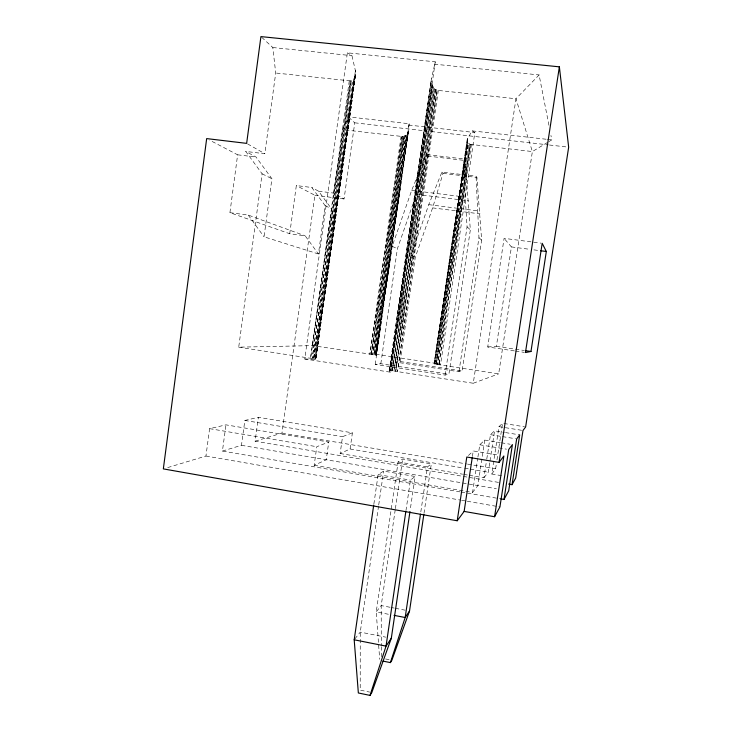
<?xml version="1.0" encoding="UTF-8"?>
<svg xmlns="http://www.w3.org/2000/svg" width="732" height="732" viewBox="0 0 732 732"><rect width="100%" height="100%" fill="white"/><g stroke="black" fill="none" stroke-linecap="round" stroke-linejoin="round"><path stroke-width="0.55" stroke-dasharray="3.66 2.75" d="M390.348 372.176L389.223 370.795L389.964 370.703L431.459 78.727L435.256 61.827L347.38 52.814L304.759 358.991L390.348 372.176L435.256 61.827M548.954 125.318L539.1 74.939L515.959 98.756L532.374 151.561L498.675 373.878L434.552 364.042L467.757 138.156L472.195 130.872L546.191 139.236M261.717 37.332L272.816 47.534L275.708 73.017L264.819 153.738L245.76 151.433L262.111 173.795L238.714 347.16L312.5 345.632L376.367 355.038L409.188 123.745L348.249 116.855L342.649 129.683L333.792 193.111L344.067 198.967L354.745 122.82L348.249 116.855M289.726 233.746L296.332 185.562L311.823 187.502L325.145 205.628L318.42 253.958L305.153 235.814L289.726 233.746L229.921 212.673L237.625 154.809L209.672 140.16M167.71 467.574L205.939 456.036L209.608 428.659L225.959 424.853L328.75 442.046L326.234 459.806L314.174 465.278L316.791 446.703L328.75 442.046M304.759 358.991L315.657 359.366L355.734 73.557L315.821 359.293L355.423 75.863L355.413 70.711L351.955 55.678L347.38 52.814M460.089 491.886L222.427 451.058L225.959 424.853M238.714 347.16L313.662 358.744L353.666 79.239L314.778 358.973L354.681 77.802L315.519 359.165L313.662 358.744L351.241 80.73L353.666 79.239L355.423 75.863M318.42 253.958L264.042 236.811L271.92 178.745L256.035 157.041L245.76 151.433M222.427 451.058L241.468 445.312L244.854 420.452L258.378 417.304L352.403 432.822L350.088 449L340.151 453.511L342.539 436.665L352.403 432.822M498.529 482.388L255.102 441.204L258.378 417.304M255.102 441.204L281.957 433.097L314.879 195.27L296.332 185.562M408.374 132.126L376.239 355.084L408.127 132.794L375.763 355.066L406.699 134.633L374.967 355.002L405.848 135.283L373.896 354.883L404.274 136.042L407.504 133.782L408.502 131.385M349.265 80.895L310.56 358.213L350.363 80.904L351.241 80.73L312.216 358.479L350.363 80.904L275.708 73.017M312.5 345.632L331.587 208.885L318.585 191.189L311.823 187.502M313.662 358.744L352.54 80.154M315.044 359.375L355.413 70.711L315.821 359.293M371.261 354.544L401.987 136.463L404.274 136.042L372.634 354.727L403.451 136.271L371.261 354.544L402.765 136.399M431.578 83.457L389.964 370.703L395.71 371.325L435.449 89.359L432.941 86.742L431.276 81.435M401.081 136.417L369.861 354.334L401.987 136.463L342.649 129.683M373.896 354.883L405.107 135.695M376.367 355.038L375.726 354.251L409.188 123.745M375.763 355.066L407.504 133.782M375.214 364.38L392.178 246.318L411.659 190.411L426.289 154.534L463.942 158.963L465.003 160.482L470.347 229.821L448.917 374.162L445.093 375.086L375.214 364.38L380.814 363.74L448.917 374.162M380.814 363.74L397.375 248.761L416.362 194.337L427.662 156.072L426.289 154.534M436.245 89.826L395.71 371.325L473.265 383.248L515.959 98.756L438.331 90.439L435.449 89.359L393.944 371.097L434.534 88.645L392.325 370.904L432.941 86.742L390.97 370.776L432.182 85.278L389.964 370.703M472.195 130.872L474.848 132.538L440.618 364.088L434.149 363.859L467.483 142.045L435.275 364.197L468.114 142.969L469.871 144.14L436.281 364.38L468.114 142.969L467.135 140.892M389.223 370.795L431.459 78.727M389.36 370.712L431.276 80.145M373.869 504.019L378.133 474.592L383.632 471.115L415.126 476.486L410.13 510.424M395.536 362.065L411.036 255.194L428.751 204.658L441.908 172.112L476.056 176.22L476.925 177.455L481.647 240.133L462.112 370.978L458.973 371.728L395.536 362.065L400.139 361.544L462.112 370.978M438.331 90.439L397.513 371.591L437.169 90.201L395.71 371.325M378.563 506.022L360.254 632.119L360.217 690.13L369.697 692.097M378.728 504.888L383.632 471.115M400.139 361.544L415.3 257.197L432.612 207.879L443.025 173.374L441.908 172.112M392.325 370.904L433.664 87.739M424.002 513.315L431.322 463.896L402.646 459.083L398.117 461.947L376.221 611.897L379.688 659.331M395.225 509.792L381.207 605.574L381.29 645.551M395.39 508.667L402.646 459.083M405.958 510.616L410.442 480.128L415.126 476.486M467.172 139.62L434.168 363.923L467.757 138.156L434.479 363.85M436.281 364.38L468.901 143.637M471.426 144.533L438.88 364.81L470.548 144.369L469.871 144.14L437.507 364.591L470.548 144.369L532.374 151.561L547.92 142.209M420.818 511.86L427.47 466.897L431.322 463.896M445.093 375.086L467.062 226.829L465.223 197.054L463.942 158.963M458.973 371.728L478.957 237.68L476.056 176.22M514.358 350.903L487.722 346.968L504.083 238.348L541.058 243.152M472.396 456.548L473.247 450.949L498.391 455.094M314.174 465.278L472.57 492.444L477.758 458.086M477.923 456.978L479.771 444.791L484.749 440.088L500.24 442.613M487.722 346.968L496.378 346.373L511.412 246.913L504.083 238.348M484.749 440.088L477.859 485.627L472.57 492.444M469.34 475.315L483.943 477.786L486.624 460.099M486.789 459.001L490.477 434.68L494.567 430.828L504.394 432.411M483.943 477.786L488.281 472.195L489.809 462.13M489.983 461.014L494.567 430.828M501.557 475.654L491.776 474.016L498.986 426.655L502.564 423.27L524.533 426.783M491.776 474.016L495.637 468.8L496.305 464.353M496.982 459.916L502.564 423.27M354.874 638.935L360.254 632.119L385.764 637.16M468.407 455.505L473.247 450.949M548.89 141.624L551.8 139.876L550.922 135.393M473.265 383.248L498.675 373.878M272.816 47.534L351.955 55.678M434.286 64.151L539.1 74.939M547.316 139.364L551.8 139.876M408.657 125.035L474.848 132.538M354.745 122.82L548.286 144.872M549.421 145.009L568.663 147.196M427.662 156.072L465.003 160.482M443.025 173.374L476.925 177.455M237.625 154.809L256.035 157.041M411.659 190.411L465.223 197.054M416.362 194.337L468.553 200.833M428.751 204.658L477.301 210.77M318.585 191.189L333.792 193.111M432.612 207.879L480.027 213.872M314.879 195.27L344.067 198.967M511.412 246.913L529.428 249.273M533.93 249.868L539.557 250.6M229.921 212.673L248.23 215.08L305.153 235.814M496.378 346.373L524.277 350.491M515.474 351.067L524.35 352.376M375.726 354.251L440.618 364.088M498.986 426.655L521.889 430.325M505.492 432.585L519.693 434.872M490.477 434.68L501.393 436.446M502.481 436.62L515.575 438.743M501.347 442.787L510.195 444.233M479.771 444.791L506.48 449.164M244.854 420.452L342.539 436.665M281.957 433.097L466.394 463.914M467.519 464.097L495.637 468.8M350.088 449L463.566 468.041M464.692 468.233L469.185 468.983M470.301 469.175L488.281 472.195M209.608 428.659L316.791 446.703M398.117 461.947L427.47 466.897M340.151 453.511L462.597 474.18M463.722 474.373L468.215 475.132M241.468 445.312L496.351 488.711M378.133 474.592L410.442 480.128M461.215 492.078L499.508 498.657M205.939 456.036L460.51 500.093M461.636 500.295L466.138 501.072M467.263 501.264L499.929 506.919M389.918 607.249L381.207 605.574L376.221 611.897L390.696 614.706M391.007 607.459L394.274 608.091M395.362 608.301L405.171 610.186M385.535 658.965L389.753 659.816M392.178 246.318L397.375 248.761M411.036 255.194L415.3 257.197M262.111 173.795L271.92 178.745M325.145 205.628L331.587 208.885M247.599 143.911L264.819 153.738M467.062 226.829L470.347 229.821M478.957 237.68L481.647 240.133M248.23 215.08L264.042 236.811M381.29 646.695L381.317 658.114"/><path stroke-width="1.1" d="M409.966 511.558L391.309 638.258L371.801 692.536L370.017 695.4L358.351 692.975L354.197 639.795L373.704 505.144M405.793 511.75L386.038 646.127L370.017 695.4M420.479 514.102L405.18 617.515L390.394 662.597L382.955 661.097M390.394 662.597L391.867 660.237L409.527 611.028L423.837 514.44M457.216 520.763L466.796 457.024L499.068 462.386L503.863 455.99L494.585 516.737L464.134 511.412L457.216 520.763L163.337 468.892L206.671 138.595L246.647 143.371L260.921 36.6L559.367 66.841L568.663 147.196L525.631 426.957L522.977 430.498L515.676 478.023L512.052 484.676L508.676 484.099M464.134 511.412L472.232 457.665M499.068 462.386L559.367 66.841M500.633 498.849L504.009 499.434L512.409 444.589L508.713 449.521L499.929 506.919L494.585 516.737M530.975 351.479L546.319 251.488L542.183 243.298L525.457 352.54L530.975 351.479L525.393 350.655M512.052 484.676L519.693 434.872L516.664 438.916L508.703 490.815L504.009 499.434M391.309 638.258L386.038 646.127L354.197 639.795M409.527 611.028L405.18 617.515L394.045 615.356M540.683 250.756L546.319 251.488"/></g></svg>
